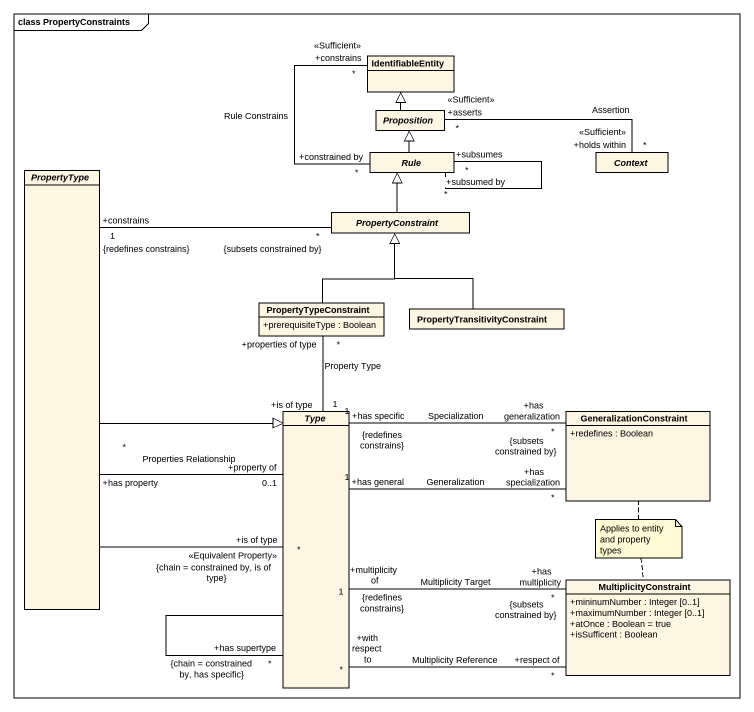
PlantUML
@startuml
mainframe class PropertyConstraints
hide circle
hide empty members
skinparam classAttributeIconSize 0
class IdentifiableEntity
abstract class Proposition
abstract class Rule
abstract class Context
abstract class PropertyType
abstract class PropertyConstraint
class PropertyTypeConstraint {
  +prerequisiteType : Boolean
}
class "PropertyTransitivityConstraint" as PropertyTransitivityConstrai
abstract class Type
class GeneralizationConstraint {
  +redefines : Boolean
}
class MultiplicityConstraint {
  +mininumNumber : Integer [0..1]
  +maximumNumber : Integer [0..1]
  +atOnce : Boolean = true
  +isSufficent : Boolean
}
Proposition -up-|> IdentifiableEntity
Rule "+constrained by\n*" -up- "+constrains\n*\n<<Sufficient>>" IdentifiableEntity : Rule Constrains
Rule -up-|> Proposition
Rule "+subsumed by\n*" -- "+subsumes\n*" Rule
Context "+holds within\n*\n<<Sufficient>>" -left- "+asserts\n*\n<<Sufficient>>" Proposition : Assertion
PropertyType -- "+is of type\n<<Equivalent Property>>\n*\n{chain = constrained by, is of type}" Type
PropertyType --|> Type
PropertyConstraint -up-|> Rule
PropertyConstraint "*\n{subsets constrained by}" -left- "+constrains\n1\n{redefines constrains}" PropertyType
PropertyTypeConstraint -up-|> PropertyConstraint
PropertyTypeConstraint "+properties of type\n*" -- "+is of type\n1" Type : Property Type
PropertyTransitivityConstrai -up-|> PropertyConstraint
Type "+property of\n0..1" -up- "+has property\n*" PropertyType : Properties Relationship
Type -- "+has supertype\n*\n{chain = constrained by, has specific}" Type
GeneralizationConstraint "+has specialization\n*" -left- "+has general\n1" Type : Generalization
GeneralizationConstraint "+has generalization\n*\n{subsets constrained by}" -left- "+has specific\n1\n{redefines constrains}" Type : Specialization
MultiplicityConstraint "+respect of\n*" -left- "+with respect to\n*" Type : Multiplicity Reference
MultiplicityConstraint "+has multiplicity\n*\n{subsets constrained by}" -left- "+multiplicity of\n1\n{redefines constrains}" Type : Multiplicity Target
note as N1
  Applies to entity and property types
end note
N1 .. GeneralizationConstraint
N1 .. MultiplicityConstraint
@enduml
